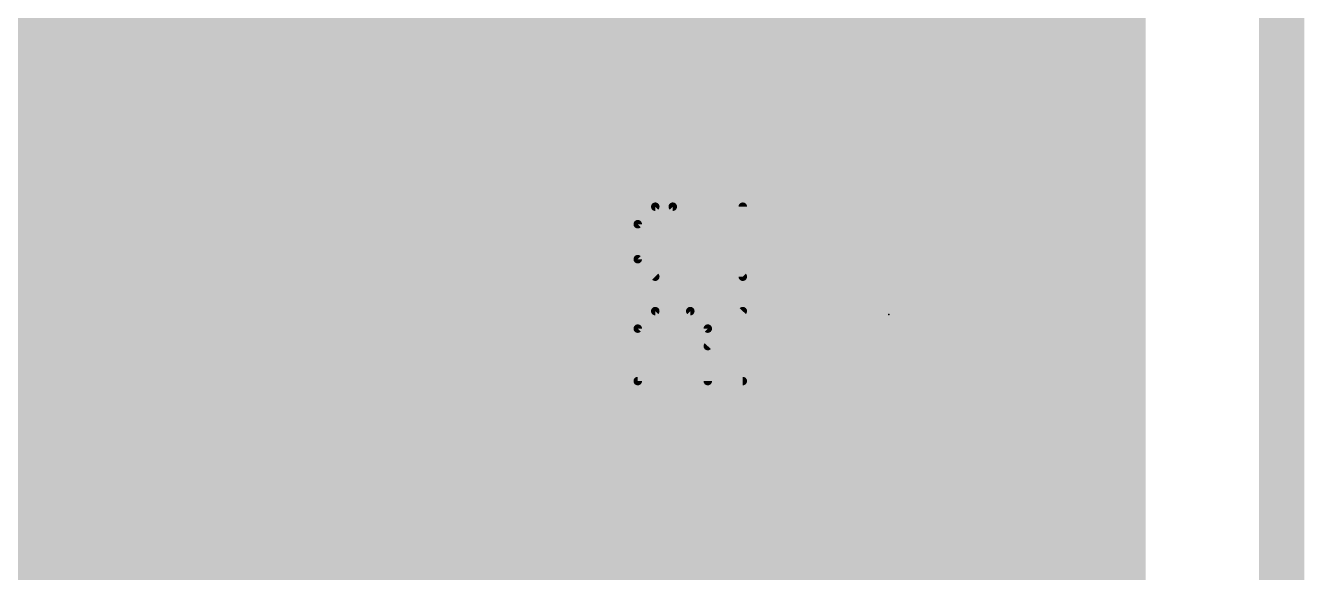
# Model space of a CAD drawing. Extents: x -0.2 to 42.2, y -0.3 to 59.1.
# Drawn here: x 30.75 to 42.2, y 31.34 to 36.24 of the extents above; entities that cross this region are included whole.
import ezdxf

# ---------------------------------------------------------------- set-up
doc = ezdxf.new("R2010")
doc.units = 0
for name, color, linetype in [('1', 22, 'CONTINUOUS'), ('16', 175, 'CONTINUOUS'), ('18', 82, 'CONTINUOUS'), ('20', 7, 'CONTINUOUS'), ('21', 253, 'CONTINUOUS'), ('23', 7, 'CONTINUOUS'), ('25', 253, 'CONTINUOUS'), ('29', 253, 'CONTINUOUS'), ('30', 253, 'CONTINUOUS')]:
    doc.layers.add(name, color=color, linetype=linetype)

# ---------------------------------------------------------------- blocks, each defined once
blk = doc.blocks.new('RECT')
blk.add_solid([(-0.5, -0.5), (0.5, -0.5), (-0.5, 0.5), (0.5, 0.5)])
blk = doc.blocks.new('ROUNDV')
at = {"const_width": 0.5}
blk.add_lwpolyline([(0, -0.25, 1), (0, 0.25, 1), (0, -0.25)], format="xyb", dxfattribs=at)

msp = doc.modelspace()

# ---------------------------------------------------------------- linework, layer by layer
at = {"layer": '1', "const_width": 0.4064}
for points in [[(40.5776, 56.5776), (40.5776, 1.4224)], [(38.35, 34.605), (38.35, 37.73)], [(32.3596, 33.9075), (32.3596, 36.9513)], [(31.75, 33.655), (31.75, 36.83)], [(37.7404, 36.6985), (37.7404, 35.6614)], [(38.9596, 35.6614), (38.9596, 36.6985)], [(31.1404, 36.5775), (31.1404, 33.5337)], [(29.6938, 36.1696), (31.1404, 36.1696)], [(32.3596, 36.1696), (37.7404, 36.1696)], [(38.9596, 36.1696), (40.5776, 36.1696)], [(30.0561, 35.7632), (31.1404, 35.7632)], [(32.3596, 35.7632), (37.7404, 35.7632)], [(38.9596, 35.7632), (40.5776, 35.7632)], [(37.5627, 35.6614), (37.3246, 35.4233)], [(37.7404, 35.6614), (37.5627, 35.6614)], [(39.3993, 35.6614), (38.9596, 35.6614)], [(39.6374, 35.4233), (39.3993, 35.6614)], [(37.3246, 35.4233), (37.3246, 33.7867)], [(39.6374, 33.7867), (39.6374, 35.4233)], [(30.2907, 35.3568), (31.1404, 35.3568)], [(32.3596, 35.3568), (37.3246, 35.3568)], [(39.6374, 35.3568), (40.5776, 35.3568)], [(30.4229, 34.9504), (31.1404, 34.9504)], [(32.3596, 34.9504), (37.3246, 34.9504)], [(39.6374, 34.9504), (40.5776, 34.9504)], [(30.5092, 34.544), (31.1404, 34.544)], [(32.3596, 34.544), (37.3246, 34.544)], [(38.481, 34.605), (38.35, 34.605)], [(39.6374, 34.544), (40.5776, 34.544)], [(30.5092, 34.1376), (31.1404, 34.1376)], [(32.3596, 34.1376), (37.3246, 34.1376)], [(39.6374, 34.1376), (40.5776, 34.1376)], [(32.6375, 33.6296), (32.3596, 33.9075)], [(30.4501, 33.7312), (31.1404, 33.7312)], [(32.5359, 33.7312), (37.3801, 33.7312)], [(37.3246, 33.7867), (37.4203, 33.6909)], [(39.5417, 33.6909), (39.6374, 33.7867)], [(39.5819, 33.7312), (40.5776, 33.7312)], [(32.385, 33.02), (31.75, 33.655)], [(34.4113, 33.6296), (32.6375, 33.6296)], [(34.6353, 33.5368), (34.4113, 33.6296)], [(37.3651, 33.6357), (37.305, 33.5315)], [(37.4203, 33.6909), (37.3651, 33.6357)], [(39.5969, 33.6357), (39.5417, 33.6909)], [(39.657, 33.5315), (39.5969, 33.6357)], [(31.1404, 33.5337), (31.2332, 33.3097)], [(34.8068, 33.3653), (34.6353, 33.5368)], [(37.305, 33.5315), (37.2738, 33.4152)], [(39.6882, 33.4152), (39.657, 33.5315)], [(38.6168, 29.5553), (34.8068, 33.3653)], [(37.2738, 33.4152), (37.2738, 32.8268)], [(39.6882, 32.8268), (39.6882, 33.4152)], [(30.3412, 33.3248), (31.2269, 33.3248)], [(31.2332, 33.3097), (31.4047, 33.1382)], [(34.8473, 33.3248), (37.2738, 33.3248)], [(39.6882, 33.3248), (40.5776, 33.3248)], [(31.4047, 33.1382), (32.0397, 32.5032)], [(34.29, 33.02), (32.385, 33.02)], [(38.1, 29.21), (34.29, 33.02)], [(30.1148, 32.9184), (31.6245, 32.9184)], [(35.2537, 32.9184), (37.2738, 32.9184)], [(39.6882, 32.9184), (40.5776, 32.9184)], [(37.2738, 32.8268), (38.3592, 32.8268)], [(38.3592, 32.8268), (38.3592, 32.5832)], [(38.6028, 32.5832), (38.6028, 32.8268)], [(38.6028, 32.8268), (39.6882, 32.8268)], [(38.3592, 32.5832), (37.2738, 32.5832)], [(37.2738, 32.5832), (37.2738, 31.9948)], [(38.3592, 31.5978), (38.3592, 32.5832)], [(38.3592, 32.5832), (38.6028, 32.5832)], [(38.6028, 32.5832), (38.6028, 31.5978)], [(39.6882, 32.5832), (38.6028, 32.5832)], [(39.6882, 31.9948), (39.6882, 32.5832)], [(29.7954, 32.512), (32.0309, 32.512)], [(32.0397, 32.5032), (32.2637, 32.4104)], [(35.6601, 32.512), (37.2738, 32.512)], [(38.3592, 32.512), (38.6028, 32.512)], [(39.6882, 32.512), (40.5776, 32.512)], [(32.2637, 32.4104), (34.0375, 32.4104)], [(34.0375, 32.4104), (37.1591, 29.2888)], [(29.2949, 32.1056), (34.3423, 32.1056)], [(36.0665, 32.1056), (37.2738, 32.1056)], [(38.3592, 32.1056), (38.6028, 32.1056)], [(39.6882, 32.1056), (40.5776, 32.1056)], [(37.2738, 31.9948), (37.305, 31.8785)], [(39.657, 31.8785), (39.6882, 31.9948)], [(37.305, 31.8785), (37.3651, 31.7743)], [(39.5969, 31.7743), (39.657, 31.8785)], [(37.3651, 31.7743), (37.4503, 31.6891)], [(39.5117, 31.6891), (39.5969, 31.7743)], [(29.1464, 31.6992), (34.7487, 31.6992)], [(36.4729, 31.6992), (37.4402, 31.6992)], [(37.4503, 31.6891), (37.5545, 31.629)], [(38.3592, 31.6992), (38.6028, 31.6992)], [(39.4075, 31.629), (39.5117, 31.6891)], [(39.5218, 31.6992), (40.5776, 31.6992)], [(37.5545, 31.629), (37.6708, 31.5978)], [(37.6708, 31.5978), (38.3592, 31.5978)], [(38.6028, 31.5978), (39.2912, 31.5978)], [(39.2912, 31.5978), (39.4075, 31.629)], [(29.1464, 31.2928), (35.1551, 31.2928)], [(36.8793, 31.2928), (40.5776, 31.2928)]]:
    msp.add_lwpolyline(points, dxfattribs=at)
at = {"layer": '1', "const_width": 0.2032}
for points in [[(31.1404, 36.068, 1), (31.1404, 36.2712)], [(32.3596, 36.2712, 1), (32.3596, 36.068)], [(37.7404, 36.068, 1), (37.7404, 36.2712)], [(38.9596, 36.2712, 1), (38.9596, 36.068)], [(40.5776, 36.068, 1), (40.5776, 36.2712)], [(31.1404, 35.6616, 1), (31.1404, 35.8648)], [(32.3596, 35.8648, 1), (32.3596, 35.6616)], [(37.7404, 35.6616, 1), (37.7404, 35.8648)], [(38.9596, 35.8648, 1), (38.9596, 35.6616)], [(40.5776, 35.6616, 1), (40.5776, 35.8648)], [(37.5627, 35.763, 1), (37.5627, 35.5598)], [(37.6345, 35.5896, 1), (37.4908, 35.7332)], [(37.7404, 35.5598, 1), (37.7404, 35.763)], [(38.9596, 35.763, 1), (38.9596, 35.5598)], [(39.4712, 35.7332, 1), (39.3275, 35.5896)], [(39.3993, 35.5598, 1), (39.3993, 35.763)], [(37.6388, 35.6614, 1), (37.842, 35.6614)], [(38.858, 35.6614, 1), (39.0612, 35.6614)], [(37.4262, 35.4233, 1), (37.223, 35.4233)], [(39.739, 35.4233, 1), (39.5358, 35.4233)], [(31.1404, 35.2552, 1), (31.1404, 35.4584)], [(32.3596, 35.4584, 1), (32.3596, 35.2552)], [(37.2528, 35.4952, 1), (37.3964, 35.3515)], [(37.3246, 35.2552, 1), (37.3246, 35.4584)], [(39.6374, 35.4584, 1), (39.6374, 35.2552)], [(39.5656, 35.3515, 1), (39.7092, 35.4952)], [(40.5776, 35.2552, 1), (40.5776, 35.4584)], [(31.1404, 34.8488, 1), (31.1404, 35.052)], [(32.3596, 35.052, 1), (32.3596, 34.8488)], [(37.3246, 34.8488, 1), (37.3246, 35.052)], [(39.6374, 35.052, 1), (39.6374, 34.8488)], [(40.5776, 34.8488, 1), (40.5776, 35.052)], [(31.1404, 34.4424, 1), (31.1404, 34.6456)], [(32.3596, 34.6456, 1), (32.3596, 34.4424)], [(37.3246, 34.4424, 1), (37.3246, 34.6456)], [(38.35, 34.7066, 1), (38.35, 34.5034)], [(38.2484, 34.605, 1), (38.4516, 34.605)], [(38.481, 34.5034, 1), (38.481, 34.7066)], [(39.6374, 34.6456, 1), (39.6374, 34.4424)], [(40.5776, 34.4424, 1), (40.5776, 34.6456)], [(31.1404, 34.036, 1), (31.1404, 34.2392)], [(32.3596, 34.2392, 1), (32.3596, 34.036)], [(37.3246, 34.036, 1), (37.3246, 34.2392)], [(39.6374, 34.2392, 1), (39.6374, 34.036)], [(40.5776, 34.036, 1), (40.5776, 34.2392)], [(32.4314, 33.9793, 1), (32.2878, 33.8357)], [(31.1404, 33.6296, 1), (31.1404, 33.8328)], [(32.258, 33.9075, 1), (32.4612, 33.9075)], [(32.5359, 33.8328, 1), (32.5359, 33.6296)], [(37.3964, 33.8585, 1), (37.2528, 33.7148)], [(37.3801, 33.6296, 1), (37.3801, 33.8328)], [(39.5819, 33.8328, 1), (39.5819, 33.6296)], [(39.7092, 33.7148, 1), (39.5656, 33.8585)], [(40.5776, 33.6296, 1), (40.5776, 33.8328)], [(31.8218, 33.7268, 1), (31.6782, 33.5832)], [(32.6375, 33.7312, 1), (32.6375, 33.528)], [(32.5657, 33.5578, 1), (32.7093, 33.7014)], [(34.4501, 33.7235, 1), (34.3724, 33.5357)], [(34.4113, 33.528, 1), (34.4113, 33.7312)], [(37.223, 33.7867, 1), (37.4262, 33.7867)], [(37.2933, 33.7076, 1), (37.437, 33.5639)], [(37.4531, 33.5849, 1), (37.2772, 33.6865)], [(37.4922, 33.6191, 1), (37.3485, 33.7628)], [(37.3485, 33.6191, 1), (37.4922, 33.7628)], [(39.6135, 33.7628, 1), (39.4698, 33.6191)], [(39.4698, 33.7628, 1), (39.6135, 33.6191)], [(39.6848, 33.6865, 1), (39.5089, 33.5849)], [(39.525, 33.5639, 1), (39.6687, 33.7076)], [(39.5358, 33.7867, 1), (39.739, 33.7867)], [(31.2343, 33.5726, 1), (31.0465, 33.4949)], [(31.6484, 33.655, 1), (31.8516, 33.655)], [(34.7072, 33.6086, 1), (34.5635, 33.4649)], [(34.5964, 33.4429, 1), (34.6742, 33.6307)], [(37.217, 33.5823, 1), (37.3929, 33.4807)], [(37.4031, 33.5052, 1), (37.2068, 33.5578)], [(39.7552, 33.5578, 1), (39.5589, 33.5052)], [(39.5691, 33.4807, 1), (39.745, 33.5823)], [(31.0388, 33.5337, 1), (31.242, 33.5337)], [(34.8786, 33.4372, 1), (34.7349, 33.2935)], [(37.3754, 33.4152, 1), (37.1722, 33.4152)], [(39.7898, 33.4152, 1), (39.5866, 33.4152)], [(31.305, 33.3815, 1), (31.1614, 33.2378)], [(31.1393, 33.2708, 1), (31.3271, 33.3486)], [(31.2269, 33.2232, 1), (31.2269, 33.4264)], [(34.7349, 33.2935, 1), (34.8786, 33.4372)], [(34.8473, 33.4264, 1), (34.8473, 33.2232)], [(37.1757, 33.4415, 1), (37.3719, 33.3889)], [(37.2738, 33.2232, 1), (37.2738, 33.4264)], [(39.6882, 33.4264, 1), (39.6882, 33.2232)], [(39.5901, 33.3889, 1), (39.7863, 33.4415)], [(40.5776, 33.2232, 1), (40.5776, 33.4264)], [(31.4765, 33.21, 1), (31.3328, 33.0664)], [(31.3328, 33.0664, 1), (31.4765, 33.21)], [(32.385, 33.1216, 1), (32.385, 32.9184)], [(34.3618, 33.0918, 1), (34.2182, 32.9482)], [(34.29, 32.9184, 1), (34.29, 33.1216)], [(31.6245, 32.8168, 1), (31.6245, 33.02)], [(32.3132, 32.9482, 1), (32.4568, 33.0918)], [(35.2537, 33.02, 1), (35.2537, 32.8168)], [(37.2738, 32.8168, 1), (37.2738, 33.02)], [(39.6882, 33.02, 1), (39.6882, 32.8168)], [(40.5776, 32.8168, 1), (40.5776, 33.02)], [(37.2738, 32.9284, 1), (37.2738, 32.7252)], [(38.4608, 32.8268, 1), (38.2576, 32.8268)], [(38.3592, 32.7252, 1), (38.3592, 32.9284)], [(38.7044, 32.8268, 1), (38.5012, 32.8268)], [(38.6028, 32.9284, 1), (38.6028, 32.7252)], [(39.6882, 32.7252, 1), (39.6882, 32.9284)], [(37.1722, 32.8268, 1), (37.3754, 32.8268)], [(39.5866, 32.8268, 1), (39.7898, 32.8268)], [(37.2738, 32.6848, 1), (37.2738, 32.4816)], [(37.3754, 32.5832, 1), (37.1722, 32.5832)], [(38.4608, 32.5832, 1), (38.2576, 32.5832)], [(38.3592, 32.6848, 1), (38.3592, 32.4816)], [(38.3592, 32.4816, 1), (38.3592, 32.6848)], [(38.7044, 32.5832, 1), (38.5012, 32.5832)], [(38.6028, 32.6848, 1), (38.6028, 32.4816)], [(38.6028, 32.4816, 1), (38.6028, 32.6848)], [(39.7898, 32.5832, 1), (39.5866, 32.5832)], [(39.6882, 32.4816, 1), (39.6882, 32.6848)], [(32.0786, 32.5971, 1), (32.0008, 32.4093)], [(31.9678, 32.4314, 1), (32.1115, 32.575)], [(32.0309, 32.4104, 1), (32.0309, 32.6136)], [(35.6601, 32.6136, 1), (35.6601, 32.4104)], [(37.2738, 32.4104, 1), (37.2738, 32.6136)], [(38.3592, 32.6136, 1), (38.3592, 32.4104)], [(38.2576, 32.5832, 1), (38.4608, 32.5832)], [(38.5012, 32.5832, 1), (38.7044, 32.5832)], [(38.6028, 32.4104, 1), (38.6028, 32.6136)], [(39.6882, 32.6136, 1), (39.6882, 32.4104)], [(40.5776, 32.4104, 1), (40.5776, 32.6136)], [(32.2637, 32.512, 1), (32.2637, 32.3088)], [(32.2249, 32.3165, 1), (32.3026, 32.5043)], [(34.1093, 32.4822, 1), (33.9657, 32.3386)], [(34.0375, 32.3088, 1), (34.0375, 32.512)], [(34.3423, 32.004, 1), (34.3423, 32.2072)], [(36.0665, 32.2072, 1), (36.0665, 32.004)], [(37.2738, 32.004, 1), (37.2738, 32.2072)], [(38.3592, 32.2072, 1), (38.3592, 32.004)], [(38.6028, 32.004, 1), (38.6028, 32.2072)], [(39.6882, 32.2072, 1), (39.6882, 32.004)], [(40.5776, 32.004, 1), (40.5776, 32.2072)], [(37.3719, 32.0211, 1), (37.1757, 31.9685)], [(39.7863, 31.9685, 1), (39.5901, 32.0211)], [(37.1722, 31.9948, 1), (37.3754, 31.9948)], [(37.3929, 31.9293, 1), (37.217, 31.8277)], [(39.745, 31.8277, 1), (39.5691, 31.9293)], [(39.5866, 31.9948, 1), (39.7898, 31.9948)], [(37.2068, 31.8522, 1), (37.4031, 31.9048)], [(37.437, 31.8461, 1), (37.2933, 31.7024)], [(39.6687, 31.7024, 1), (39.525, 31.8461)], [(39.5589, 31.9048, 1), (39.7552, 31.8522)], [(34.7487, 31.5976, 1), (34.7487, 31.8008)], [(36.4729, 31.8008, 1), (36.4729, 31.5976)], [(37.2772, 31.7235, 1), (37.4531, 31.8251)], [(37.5011, 31.7771, 1), (37.3995, 31.6012)], [(37.3784, 31.6173, 1), (37.5221, 31.761)], [(37.4402, 31.5976, 1), (37.4402, 31.8008)], [(38.3592, 31.8008, 1), (38.3592, 31.5976)], [(38.6028, 31.5976, 1), (38.6028, 31.8008)], [(39.4399, 31.761, 1), (39.5836, 31.6173)], [(39.5218, 31.8008, 1), (39.5218, 31.5976)], [(39.5625, 31.6012, 1), (39.4609, 31.7771)], [(39.5089, 31.8251, 1), (39.6848, 31.7235)], [(40.5776, 31.5976, 1), (40.5776, 31.8008)], [(37.5808, 31.7271, 1), (37.5282, 31.5308)], [(37.5037, 31.541, 1), (37.6053, 31.7169)], [(37.6708, 31.6994, 1), (37.6708, 31.4962)], [(37.6445, 31.4997, 1), (37.6971, 31.6959)], [(38.3592, 31.4962, 1), (38.3592, 31.6994)], [(38.6028, 31.6994, 1), (38.6028, 31.4962)], [(39.2649, 31.6959, 1), (39.3175, 31.4997)], [(39.2912, 31.4962, 1), (39.2912, 31.6994)], [(39.3567, 31.7169, 1), (39.4583, 31.541)], [(39.4338, 31.5308, 1), (39.3812, 31.7271)], [(38.2576, 31.5978, 1), (38.4608, 31.5978)], [(38.5012, 31.5978, 1), (38.7044, 31.5978)], [(35.1551, 31.1912, 1), (35.1551, 31.3944)], [(36.8793, 31.3944, 1), (36.8793, 31.1912)], [(40.5776, 31.1912, 1), (40.5776, 31.3944)]]:
    msp.add_lwpolyline(points, format="xyb", dxfattribs=at)
at = {"layer": '16', "const_width": 0.4064}
for points in [[(40.5776, 56.5776), (40.5776, 1.4224)], [(29.6938, 36.1696), (40.5776, 36.1696)], [(30.0561, 35.7632), (40.5776, 35.7632)], [(30.2907, 35.3568), (40.5776, 35.3568)], [(30.4229, 34.9504), (40.5776, 34.9504)], [(30.5092, 34.544), (40.5776, 34.544)], [(30.5092, 34.1376), (40.5776, 34.1376)], [(30.4501, 33.7312), (40.5776, 33.7312)], [(30.3412, 33.3248), (40.5776, 33.3248)], [(30.1148, 32.9184), (40.5776, 32.9184)], [(29.7954, 32.512), (40.5776, 32.512)], [(29.2949, 32.1056), (40.5776, 32.1056)], [(1.4224, 31.6992), (40.5776, 31.6992)], [(1.4224, 31.2928), (40.5776, 31.2928)]]:
    msp.add_lwpolyline(points, dxfattribs=at)
at = {"layer": '16', "const_width": 0.2032}
for points in [[(40.5776, 36.068, 1), (40.5776, 36.2712)], [(40.5776, 35.6616, 1), (40.5776, 35.8648)], [(40.5776, 35.2552, 1), (40.5776, 35.4584)], [(40.5776, 34.8488, 1), (40.5776, 35.052)], [(40.5776, 34.4424, 1), (40.5776, 34.6456)], [(40.5776, 34.036, 1), (40.5776, 34.2392)], [(40.5776, 33.6296, 1), (40.5776, 33.8328)], [(40.5776, 33.2232, 1), (40.5776, 33.4264)], [(40.5776, 32.8168, 1), (40.5776, 33.02)], [(40.5776, 32.4104, 1), (40.5776, 32.6136)], [(40.5776, 32.004, 1), (40.5776, 32.2072)], [(40.5776, 31.5976, 1), (40.5776, 31.8008)], [(40.5776, 31.1912, 1), (40.5776, 31.3944)]]:
    msp.add_lwpolyline(points, format="xyb", dxfattribs=at)
at = {"layer": '20', "const_width": 0.4064}
msp.add_lwpolyline([(42, 58), (42, 0)], dxfattribs=at)
at = {"layer": '23'}
msp.add_point((38.481, 33.655), dxfattribs=at)
at = {"layer": '25', "const_width": 0.0762}
for points in [[(36.3891, 34.6207), (36.2323, 34.4639)], [(36.5458, 34.6207), (36.3891, 34.6207)], [(37.1729, 33.9936), (36.5458, 34.6207)], [(37.1729, 34.6207), (37.1729, 33.9936)], [(36.2323, 34.4639), (36.2323, 34.1504)], [(36.2323, 34.1504), (36.3891, 33.9936)], [(36.2323, 33.5284), (36.3891, 33.6852)], [(36.3891, 33.6852), (36.7026, 33.6852)], [(36.7026, 33.6852), (36.8594, 33.5284)], [(36.8594, 33.3716), (37.1729, 33.6852)], [(36.2323, 33.0581), (36.2323, 33.5284)], [(36.8594, 33.5284), (36.8594, 33.0581)], [(37.1729, 33.0581), (36.2323, 33.0581)]]:
    msp.add_lwpolyline(points, dxfattribs=at)
at = {"layer": '25', "const_width": 0.0381}
for points in [[(36.3891, 34.6397, 1), (36.3891, 34.6016)], [(36.4025, 34.6072, 1), (36.3756, 34.6342)], [(36.5593, 34.6342, 1), (36.5324, 34.6072)], [(36.5458, 34.6016, 1), (36.5458, 34.6397)], [(37.1919, 34.6207, 1), (37.1538, 34.6207)], [(36.2513, 34.4639, 1), (36.2132, 34.4639)], [(36.2188, 34.4774, 1), (36.2458, 34.4504)], [(36.2458, 34.1639, 1), (36.2188, 34.1369)], [(36.2132, 34.1504, 1), (36.2513, 34.1504)], [(36.3756, 33.9801, 1), (36.4025, 34.0071)], [(37.1594, 33.9801, 1), (37.1864, 34.0071)], [(37.1538, 33.9936, 1), (37.1919, 33.9936)], [(36.3891, 33.7042, 1), (36.3891, 33.6661)], [(36.4025, 33.6717, 1), (36.3756, 33.6986)], [(36.7161, 33.6986, 1), (36.6891, 33.6717)], [(36.7026, 33.6661, 1), (36.7026, 33.7042)], [(37.1864, 33.6717, 1), (37.1594, 33.6986)], [(36.2513, 33.5284, 1), (36.2132, 33.5284)], [(36.2188, 33.5419, 1), (36.2458, 33.5149)], [(36.8784, 33.5284, 1), (36.8403, 33.5284)], [(36.8459, 33.5149, 1), (36.8728, 33.5419)], [(36.8459, 33.3851, 1), (36.8728, 33.3582)], [(36.2323, 33.0772, 1), (36.2323, 33.0391)], [(36.2132, 33.0581, 1), (36.2513, 33.0581)], [(36.8403, 33.0581, 1), (36.8784, 33.0581)], [(37.1729, 33.0391, 1), (37.1729, 33.0772)]]:
    msp.add_lwpolyline(points, format="xyb", dxfattribs=at)

# ---------------------------------------------------------------- block references
at = {"layer": '1', "xscale": 1.3, "yscale": 1.5, "rotation": 90}
for p in [(38.481, 34.605), (38.481, 32.705)]:
    msp.add_blockref('RECT', p, dxfattribs=at)
at = {"layer": '18', "xscale": 1.0064, "yscale": 1.0064}
msp.add_blockref('ROUNDV', (34.29, 34.925), dxfattribs=at)
msp.add_blockref('ROUNDV', (34.29, 34.925), dxfattribs=at)
at = {"layer": '21', "xscale": 0.635, "yscale": 0.635}
msp.add_blockref('RECT', (31.6825, 36.1425), dxfattribs=at)
at = {"layer": '29', "xscale": 1.2096, "yscale": 1.2096}
msp.add_blockref('ROUNDV', (34.29, 34.925), dxfattribs=at)
at = {"layer": '29', "xscale": 1.5032, "yscale": 1.7032, "rotation": 90}
for p in [(38.481, 34.605), (38.481, 32.705)]:
    msp.add_blockref('RECT', p, dxfattribs=at)
at = {"layer": '30', "xscale": 1.2096, "yscale": 1.2096}
msp.add_blockref('ROUNDV', (34.29, 34.925), dxfattribs=at)

doc.saveas('drawing.dxf')
